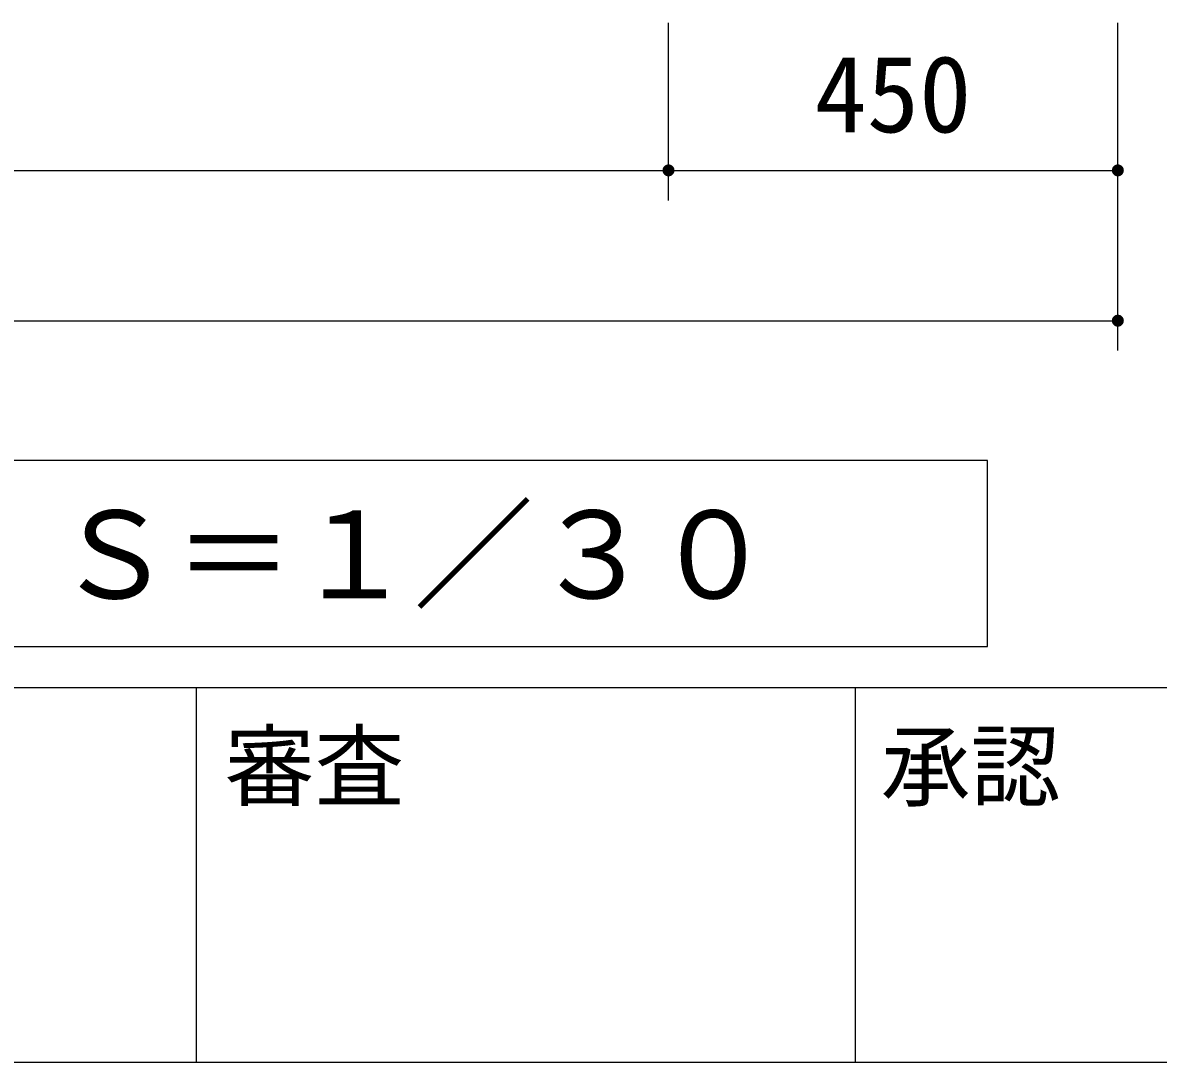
# Model space of a CAD drawing. Units: millimetres, scale not verified. Extents: x -8910 to 8910, y -6308 to 6308.
# Drawn here: x 1386 to 2523, y -5432 to -4391 of the extents above; entities that cross this region are included whole.
import ezdxf
from ezdxf.enums import TextEntityAlignment as Align

# ---------------------------------------------------------------- set-up
doc = ezdxf.new("R2010")
doc.units = ezdxf.units.MM
doc.header["$LTSCALE"] = 30
for name, color, linetype, lineweight in [('0-0_製作', 5, 'Continuous', 25), ('0-B_機器', 2, 'Continuous', 25), ('0-F_0E', 2, 'Continuous', 25), ('1-1_Axis_waku', 7, 'Continuous', 25)]:
    doc.layers.add(name, color=color, linetype=linetype, lineweight=lineweight)
doc.styles.add('ＭＳ ゴシック', font='')
doc.styles.get('ＭＳ ゴシック').set_extended_font_data('MS Gothic')

msp = doc.modelspace()

# ---------------------------------------------------------------- linework, layer by layer
at = {"layer": '0-0_製作', "color": 2}
for p, q in [((2032.66, -4568.68), (2032.66, -4390.87)), ((2482.66, -4568.68), (2482.66, -4390.87)), ((2482.66, -4719.13), (2482.66, -4538.68)), ((82.66, -4689.13), (2482.66, -4689.13))]:
    msp.add_line(p, q, dxfattribs=at)
at = {"layer": '0-0_製作'}
for points in [[(2026.66, -4538.68), (2032.66, -4532.68), (2032.66, -4538.68)], [(2026.68, -4538.3), (2032.66, -4532.68), (2026.66, -4538.68)], [(2026.77, -4537.56), (2032.66, -4532.68), (2026.68, -4538.3)], [(2026.96, -4536.83), (2032.66, -4532.68), (2026.77, -4537.56)], [(2027.23, -4536.13), (2032.66, -4532.68), (2026.96, -4536.83)], [(2027.6, -4535.47), (2032.66, -4532.68), (2027.23, -4536.13)], [(2028.04, -4534.86), (2032.66, -4532.68), (2027.6, -4535.47)], [(2028.56, -4534.31), (2032.66, -4532.68), (2028.04, -4534.86)], [(2028.56, -4534.31), (2031.91, -4532.73), (2032.66, -4532.68)], [(2029.14, -4533.83), (2031.91, -4532.73), (2028.56, -4534.31)], [(2029.14, -4533.83), (2031.17, -4532.87), (2031.91, -4532.73)], [(2029.77, -4533.42), (2031.17, -4532.87), (2029.14, -4533.83)], [(2029.77, -4533.42), (2030.45, -4533.1), (2031.17, -4532.87)], [(2032.66, -4532.68), (2037.92, -4535.79), (2032.66, -4538.68)], [(2032.66, -4532.68), (2037.52, -4535.15), (2037.92, -4535.79)], [(2032.66, -4532.68), (2037.04, -4534.57), (2037.52, -4535.15)], [(2032.66, -4532.68), (2036.49, -4534.06), (2037.04, -4534.57)], [(2032.66, -4532.68), (2035.88, -4533.61), (2036.49, -4534.06)], [(2032.66, -4532.68), (2035.22, -4533.25), (2035.88, -4533.61)], [(2032.66, -4532.68), (2034.52, -4532.97), (2035.22, -4533.25)], [(2032.66, -4532.68), (2033.79, -4532.79), (2034.52, -4532.97)], [(2032.66, -4532.68), (2033.04, -4532.69), (2033.79, -4532.79)], [(2032.66, -4538.68), (2037.92, -4535.79), (2038.24, -4536.47)], [(2032.66, -4538.68), (2038.24, -4536.47), (2038.47, -4537.19)], [(2032.66, -4538.68), (2038.47, -4537.19), (2038.62, -4537.93)], [(2476.66, -4538.68), (2482.66, -4532.68), (2482.66, -4538.68)], [(2476.68, -4538.3), (2482.66, -4532.68), (2476.66, -4538.68)], [(2476.77, -4537.56), (2482.66, -4532.68), (2476.68, -4538.3)], [(2476.96, -4536.83), (2482.66, -4532.68), (2476.77, -4537.56)], [(2477.23, -4536.13), (2482.66, -4532.68), (2476.96, -4536.83)], [(2477.6, -4535.47), (2482.66, -4532.68), (2477.23, -4536.13)], [(2478.04, -4534.86), (2482.66, -4532.68), (2477.6, -4535.47)], [(2478.04, -4534.86), (2481.91, -4532.73), (2482.66, -4532.68)], [(2478.56, -4534.31), (2481.91, -4532.73), (2478.04, -4534.86)], [(2478.56, -4534.31), (2481.17, -4532.87), (2481.91, -4532.73)], [(2479.14, -4533.83), (2481.17, -4532.87), (2478.56, -4534.31)], [(2479.14, -4533.83), (2480.45, -4533.1), (2481.17, -4532.87)], [(2479.77, -4533.42), (2480.45, -4533.1), (2479.14, -4533.83)], [(2482.66, -4532.68), (2487.92, -4535.79), (2482.66, -4538.68)], [(2482.66, -4532.68), (2487.52, -4535.15), (2487.92, -4535.79)], [(2482.66, -4532.68), (2487.04, -4534.57), (2487.52, -4535.15)], [(2482.66, -4532.68), (2486.49, -4534.06), (2487.04, -4534.57)], [(2482.66, -4532.68), (2485.88, -4533.61), (2486.49, -4534.06)], [(2482.66, -4532.68), (2485.22, -4533.25), (2485.88, -4533.61)], [(2482.66, -4532.68), (2484.52, -4532.97), (2485.22, -4533.25)], [(2482.66, -4532.68), (2483.79, -4532.79), (2484.52, -4532.97)], [(2482.66, -4532.68), (2483.04, -4532.69), (2483.79, -4532.79)], [(2482.66, -4538.68), (2487.92, -4535.79), (2488.24, -4536.47)], [(2482.66, -4538.68), (2488.24, -4536.47), (2488.48, -4537.19)], [(2482.66, -4538.68), (2488.48, -4537.19), (2488.62, -4537.93)], [(2027.08, -4540.89), (2026.66, -4538.68), (2032.66, -4538.68)], [(2026.85, -4540.17), (2026.66, -4538.68), (2027.08, -4540.89)], [(2026.71, -4539.43), (2026.66, -4538.68), (2026.85, -4540.17)], [(2027.08, -4540.89), (2032.66, -4538.68), (2027.41, -4541.57)], [(2027.41, -4541.57), (2032.66, -4538.68), (2027.81, -4542.21)], [(2027.81, -4542.21), (2032.66, -4538.68), (2028.29, -4542.79)], [(2028.29, -4542.79), (2032.66, -4538.68), (2028.84, -4543.3)], [(2028.84, -4543.3), (2032.66, -4538.68), (2029.45, -4543.75)], [(2029.45, -4543.75), (2032.66, -4538.68), (2030.11, -4544.11)], [(2030.11, -4544.11), (2032.66, -4538.68), (2030.81, -4544.39)], [(2030.81, -4544.39), (2032.66, -4538.68), (2031.54, -4544.57)], [(2031.54, -4544.57), (2032.66, -4538.68), (2032.29, -4544.67)], [(2032.29, -4544.67), (2032.66, -4538.68), (2032.66, -4544.68)], [(2032.66, -4538.68), (2038.62, -4537.93), (2038.66, -4538.68)], [(2032.66, -4538.68), (2037.29, -4542.5), (2032.66, -4544.68)], [(2032.66, -4538.68), (2037.73, -4541.9), (2037.29, -4542.5)], [(2032.66, -4538.68), (2038.09, -4541.24), (2037.73, -4541.9)], [(2032.66, -4538.68), (2038.37, -4540.53), (2038.09, -4541.24)], [(2032.66, -4538.68), (2038.56, -4539.8), (2038.37, -4540.53)], [(2032.66, -4538.68), (2038.65, -4539.06), (2038.56, -4539.8)], [(2032.66, -4538.68), (2038.66, -4538.68), (2038.65, -4539.06)], [(2032.66, -4544.68), (2037.29, -4542.5), (2036.77, -4543.05)], [(2032.66, -4544.68), (2036.77, -4543.05), (2033.42, -4544.63)], [(2033.42, -4544.63), (2036.77, -4543.05), (2036.19, -4543.53)], [(2033.42, -4544.63), (2036.19, -4543.53), (2034.16, -4544.49)], [(2034.16, -4544.49), (2036.19, -4543.53), (2035.55, -4543.94)], [(2034.16, -4544.49), (2035.55, -4543.94), (2034.87, -4544.26)], [(2477.08, -4540.89), (2476.66, -4538.68), (2482.66, -4538.68)], [(2476.85, -4540.17), (2476.66, -4538.68), (2477.08, -4540.89)], [(2476.71, -4539.43), (2476.66, -4538.68), (2476.85, -4540.17)], [(2477.08, -4540.89), (2482.66, -4538.68), (2477.41, -4541.57)], [(2477.41, -4541.57), (2482.66, -4538.68), (2477.81, -4542.21)], [(2477.81, -4542.21), (2482.66, -4538.68), (2478.29, -4542.79)], [(2478.29, -4542.79), (2482.66, -4538.68), (2478.84, -4543.3)], [(2478.84, -4543.3), (2482.66, -4538.68), (2479.45, -4543.75)], [(2479.45, -4543.75), (2482.66, -4538.68), (2480.11, -4544.11)], [(2480.11, -4544.11), (2482.66, -4538.68), (2480.81, -4544.39)], [(2480.81, -4544.39), (2482.66, -4538.68), (2481.54, -4544.57)], [(2481.54, -4544.57), (2482.66, -4538.68), (2482.29, -4544.67)], [(2482.29, -4544.67), (2482.66, -4538.68), (2482.66, -4544.68)], [(2482.66, -4538.68), (2488.62, -4537.93), (2488.66, -4538.68)], [(2482.66, -4538.68), (2487.73, -4541.9), (2482.66, -4544.68)], [(2482.66, -4538.68), (2488.09, -4541.24), (2487.73, -4541.9)], [(2482.66, -4538.68), (2488.37, -4540.53), (2488.09, -4541.24)], [(2482.66, -4538.68), (2488.56, -4539.8), (2488.37, -4540.53)], [(2482.66, -4538.68), (2488.65, -4539.06), (2488.56, -4539.8)], [(2482.66, -4538.68), (2488.66, -4538.68), (2488.65, -4539.06)], [(2482.66, -4544.68), (2487.73, -4541.9), (2487.29, -4542.5)], [(2482.66, -4544.68), (2487.29, -4542.5), (2483.42, -4544.63)], [(2483.42, -4544.63), (2487.29, -4542.5), (2486.77, -4543.05)], [(2483.42, -4544.63), (2486.77, -4543.05), (2484.16, -4544.49)], [(2484.16, -4544.49), (2486.77, -4543.05), (2486.19, -4543.53)], [(2484.16, -4544.49), (2486.19, -4543.53), (2484.87, -4544.26)], [(2484.87, -4544.26), (2486.19, -4543.53), (2485.55, -4543.94)], [(2476.66, -4689.13), (2482.66, -4683.13), (2482.66, -4689.13)], [(2476.68, -4688.75), (2482.66, -4683.13), (2476.66, -4689.13)], [(2476.77, -4688), (2482.66, -4683.13), (2476.68, -4688.75)], [(2476.96, -4687.27), (2482.66, -4683.13), (2476.77, -4688)], [(2477.23, -4686.57), (2482.66, -4683.13), (2476.96, -4687.27)], [(2477.6, -4685.91), (2482.66, -4683.13), (2477.23, -4686.57)], [(2478.04, -4685.3), (2482.66, -4683.13), (2477.6, -4685.91)], [(2478.04, -4685.3), (2481.91, -4683.18), (2482.66, -4683.13)], [(2478.56, -4684.76), (2481.91, -4683.18), (2478.04, -4685.3)], [(2478.56, -4684.76), (2481.17, -4683.32), (2481.91, -4683.18)], [(2479.14, -4684.27), (2481.17, -4683.32), (2478.56, -4684.76)], [(2479.14, -4684.27), (2480.45, -4683.55), (2481.17, -4683.32)], [(2479.77, -4683.87), (2480.45, -4683.55), (2479.14, -4684.27)], [(2482.66, -4683.13), (2487.92, -4686.24), (2482.66, -4689.13)], [(2482.66, -4683.13), (2487.52, -4685.6), (2487.92, -4686.24)], [(2482.66, -4683.13), (2487.04, -4685.02), (2487.52, -4685.6)], [(2482.66, -4683.13), (2486.49, -4684.51), (2487.04, -4685.02)], [(2482.66, -4683.13), (2485.88, -4684.06), (2486.49, -4684.51)], [(2482.66, -4683.13), (2485.22, -4683.7), (2485.88, -4684.06)], [(2482.66, -4683.13), (2484.52, -4683.42), (2485.22, -4683.7)], [(2482.66, -4683.13), (2483.79, -4683.24), (2484.52, -4683.42)], [(2482.66, -4683.13), (2483.04, -4683.14), (2483.79, -4683.24)], [(2477.08, -4691.34), (2476.66, -4689.13), (2482.66, -4689.13)], [(2476.85, -4690.62), (2476.66, -4689.13), (2477.08, -4691.34)], [(2476.71, -4689.88), (2476.66, -4689.13), (2476.85, -4690.62)], [(2477.08, -4691.34), (2482.66, -4689.13), (2477.41, -4692.02)], [(2477.41, -4692.02), (2482.66, -4689.13), (2477.81, -4692.66)], [(2477.81, -4692.66), (2482.66, -4689.13), (2478.29, -4693.24)], [(2478.29, -4693.24), (2482.66, -4689.13), (2478.84, -4693.75)], [(2478.84, -4693.75), (2482.66, -4689.13), (2479.45, -4694.19)], [(2479.45, -4694.19), (2482.66, -4689.13), (2480.11, -4694.56)], [(2480.11, -4694.56), (2482.66, -4689.13), (2480.81, -4694.84)], [(2480.81, -4694.84), (2482.66, -4689.13), (2481.54, -4695.02)], [(2481.54, -4695.02), (2482.66, -4689.13), (2482.29, -4695.12)], [(2482.29, -4695.12), (2482.66, -4689.13), (2482.66, -4695.13)], [(2482.66, -4689.13), (2487.92, -4686.24), (2488.24, -4686.92)], [(2482.66, -4689.13), (2488.24, -4686.92), (2488.48, -4687.64)], [(2482.66, -4689.13), (2488.48, -4687.64), (2488.62, -4688.38)], [(2482.66, -4689.13), (2488.62, -4688.38), (2488.66, -4689.13)], [(2482.66, -4689.13), (2487.73, -4692.34), (2482.66, -4695.13)], [(2482.66, -4689.13), (2488.09, -4691.68), (2487.73, -4692.34)], [(2482.66, -4689.13), (2488.37, -4690.98), (2488.09, -4691.68)], [(2482.66, -4689.13), (2488.56, -4690.25), (2488.37, -4690.98)], [(2482.66, -4689.13), (2488.65, -4689.51), (2488.56, -4690.25)], [(2482.66, -4689.13), (2488.66, -4689.13), (2488.65, -4689.51)], [(2482.66, -4695.13), (2487.73, -4692.34), (2487.29, -4692.95)], [(2482.66, -4695.13), (2487.29, -4692.95), (2483.42, -4695.08)], [(2483.42, -4695.08), (2487.29, -4692.95), (2486.77, -4693.5)], [(2483.42, -4695.08), (2486.77, -4693.5), (2484.16, -4694.94)], [(2484.16, -4694.94), (2486.77, -4693.5), (2486.19, -4693.98)], [(2484.16, -4694.94), (2486.19, -4693.98), (2484.87, -4694.71)], [(2484.87, -4694.71), (2486.19, -4693.98), (2485.55, -4694.39)]]:
    msp.add_solid(points, dxfattribs=at)
at = {"layer": '0-B_機器', "color": 3}
msp.add_lwpolyline([(2351.99, -5015.26), (2351.99, -4828.95), (322.66, -4828.95), (322.66, -5015.26)], close=True, dxfattribs=at)
at = {"layer": '0-F_0E'}
for p, q in [((532.66, -4538.68), (2032.66, -4538.68)), ((2032.66, -4538.68), (2482.66, -4538.68))]:
    msp.add_line(p, q, dxfattribs=at)
at = {"layer": '1-1_Axis_waku'}
for p, q in [((-7770, -5056.5), (8400, -5056.5)), ((1559.99, -5431.5), (1559.99, -5056.5)), ((2219.99, -5431.5), (2219.99, -5056.5)), ((239.99, -5431.5), (8399.99, -5431.5))]:
    msp.add_line(p, q, dxfattribs=at)

# ---------------------------------------------------------------- texts
at = {"layer": '0-0_製作', "color": 4, "style": 'ＭＳ ゴシック'}
msp.add_text('450', height=76.98, dxfattribs=at).set_placement((2178.91, -4523.68), align=Align.BOTTOM_LEFT)
at = {"layer": '0-B_機器', "color": 4, "style": 'ＭＳ ゴシック'}
msp.add_text('Ｓ＝１／３０', height=87.98, dxfattribs=at).set_placement((1417.46, -4993.56), align=Align.BOTTOM_LEFT)
at = {"layer": '1-1_Axis_waku', "style": 'ＭＳ ゴシック'}
for s, p in [('審査', (1588.26, -5187.88)), ('承認', (2245.21, -5187.88))]:
    msp.add_text(s, height=65.98, dxfattribs=at).set_placement(p, align=Align.BOTTOM_LEFT)

doc.saveas('drawing.dxf')
